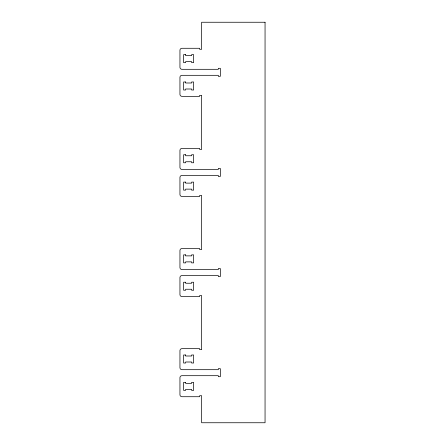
<?xml version="1.0" encoding="UTF-8"?>
<svg xmlns="http://www.w3.org/2000/svg" width="445" height="445" viewBox="0 0 445 445"><rect width="100%" height="100%" fill="white"/><g stroke="black" fill="none" stroke-linecap="round" stroke-linejoin="round"><path stroke-width="0.67" d="M265.053 22.25L201.641 22.25L201.641 49.284L199.638 49.284L199.638 48.282L181.949 48.282A2.002 2.002 0 0 0 179.947 50.285L179.947 67.306A2.002 2.002 0 0 0 181.949 69.309L218.328 69.309L218.328 68.308L220.331 68.308L220.331 76.317L218.328 76.317L218.328 75.316L181.949 75.316A2.002 2.002 0 0 0 179.947 77.319L179.947 94.34A2.002 2.002 0 0 0 181.949 96.343L199.638 96.343L199.638 95.341L201.641 95.341L201.641 149.409L199.638 149.409L199.638 148.407L181.949 148.407A2.002 2.002 0 0 0 179.947 150.41L179.947 167.431A2.002 2.002 0 0 0 181.949 169.434L218.328 169.434L218.328 168.433L220.331 168.433L220.331 176.442L218.328 176.442L218.328 175.441L181.949 175.441A2.002 2.002 0 0 0 179.947 177.444L179.947 194.465A2.002 2.002 0 0 0 181.949 196.468L199.638 196.468L199.638 195.466L201.641 195.466L201.641 249.534L199.638 249.534L199.638 248.533L181.949 248.533A2.002 2.002 0 0 0 179.947 250.535L179.947 267.556A2.002 2.002 0 0 0 181.949 269.559L218.328 269.559L218.328 268.558L220.331 268.558L220.331 276.567L218.328 276.567L218.328 275.566L181.949 275.566A2.002 2.002 0 0 0 179.947 277.569L179.947 294.59A2.002 2.002 0 0 0 181.949 296.593L199.638 296.593L199.638 295.591L201.641 295.591L201.641 349.659L199.638 349.659L199.638 348.657L181.949 348.657A2.002 2.002 0 0 0 179.947 350.66L179.947 367.681A2.002 2.002 0 0 0 181.949 369.684L218.328 369.684L218.328 368.683L220.331 368.683L220.331 376.693L218.328 376.693L218.328 375.691L181.949 375.691A2.002 2.002 0 0 0 179.947 377.694L179.947 394.715A2.002 2.002 0 0 0 181.949 396.718L199.638 396.718L199.638 395.716L201.641 395.716L201.641 422.75L265.053 422.75L265.053 22.25M185.621 54.624L183.618 54.624L183.618 62.634L185.621 62.634L185.621 61.633L191.628 61.633L191.628 62.634L193.631 62.634L193.631 54.624L191.628 54.624L191.628 55.625L185.621 55.625L185.621 54.624M185.621 81.991L183.618 81.991L183.618 90.001L185.621 90.001L185.621 89L191.628 89L191.628 90.001L193.631 90.001L193.631 81.991L191.628 81.991L191.628 82.992L185.621 82.992L185.621 81.991M185.621 154.749L183.618 154.749L183.618 162.759L185.621 162.759L185.621 161.758L191.628 161.758L191.628 162.759L193.631 162.759L193.631 154.749L191.628 154.749L191.628 155.75L185.621 155.75L185.621 154.749M185.621 182.116L183.618 182.116L183.618 190.126L185.621 190.126L185.621 189.125L191.628 189.125L191.628 190.126L193.631 190.126L193.631 182.116L191.628 182.116L191.628 183.118L185.621 183.118L185.621 182.116M185.621 254.874L183.618 254.874L183.618 262.884L185.621 262.884L185.621 261.882L191.628 261.882L191.628 262.884L193.631 262.884L193.631 254.874L191.628 254.874L191.628 255.875L185.621 255.875L185.621 254.874M185.621 282.241L183.618 282.241L183.618 290.251L185.621 290.251L185.621 289.25L191.628 289.25L191.628 290.251L193.631 290.251L193.631 282.241L191.628 282.241L191.628 283.243L185.621 283.243L185.621 282.241M185.621 354.999L183.618 354.999L183.618 363.009L185.621 363.009L185.621 362.007L191.628 362.007L191.628 363.009L193.631 363.009L193.631 354.999L191.628 354.999L191.628 356L185.621 356L185.621 354.999M185.621 382.366L183.618 382.366L183.618 390.376L185.621 390.376L185.621 389.375L191.628 389.375L191.628 390.376L193.631 390.376L193.631 382.366L191.628 382.366L191.628 383.368L185.621 383.368L185.621 382.366"/></g></svg>
